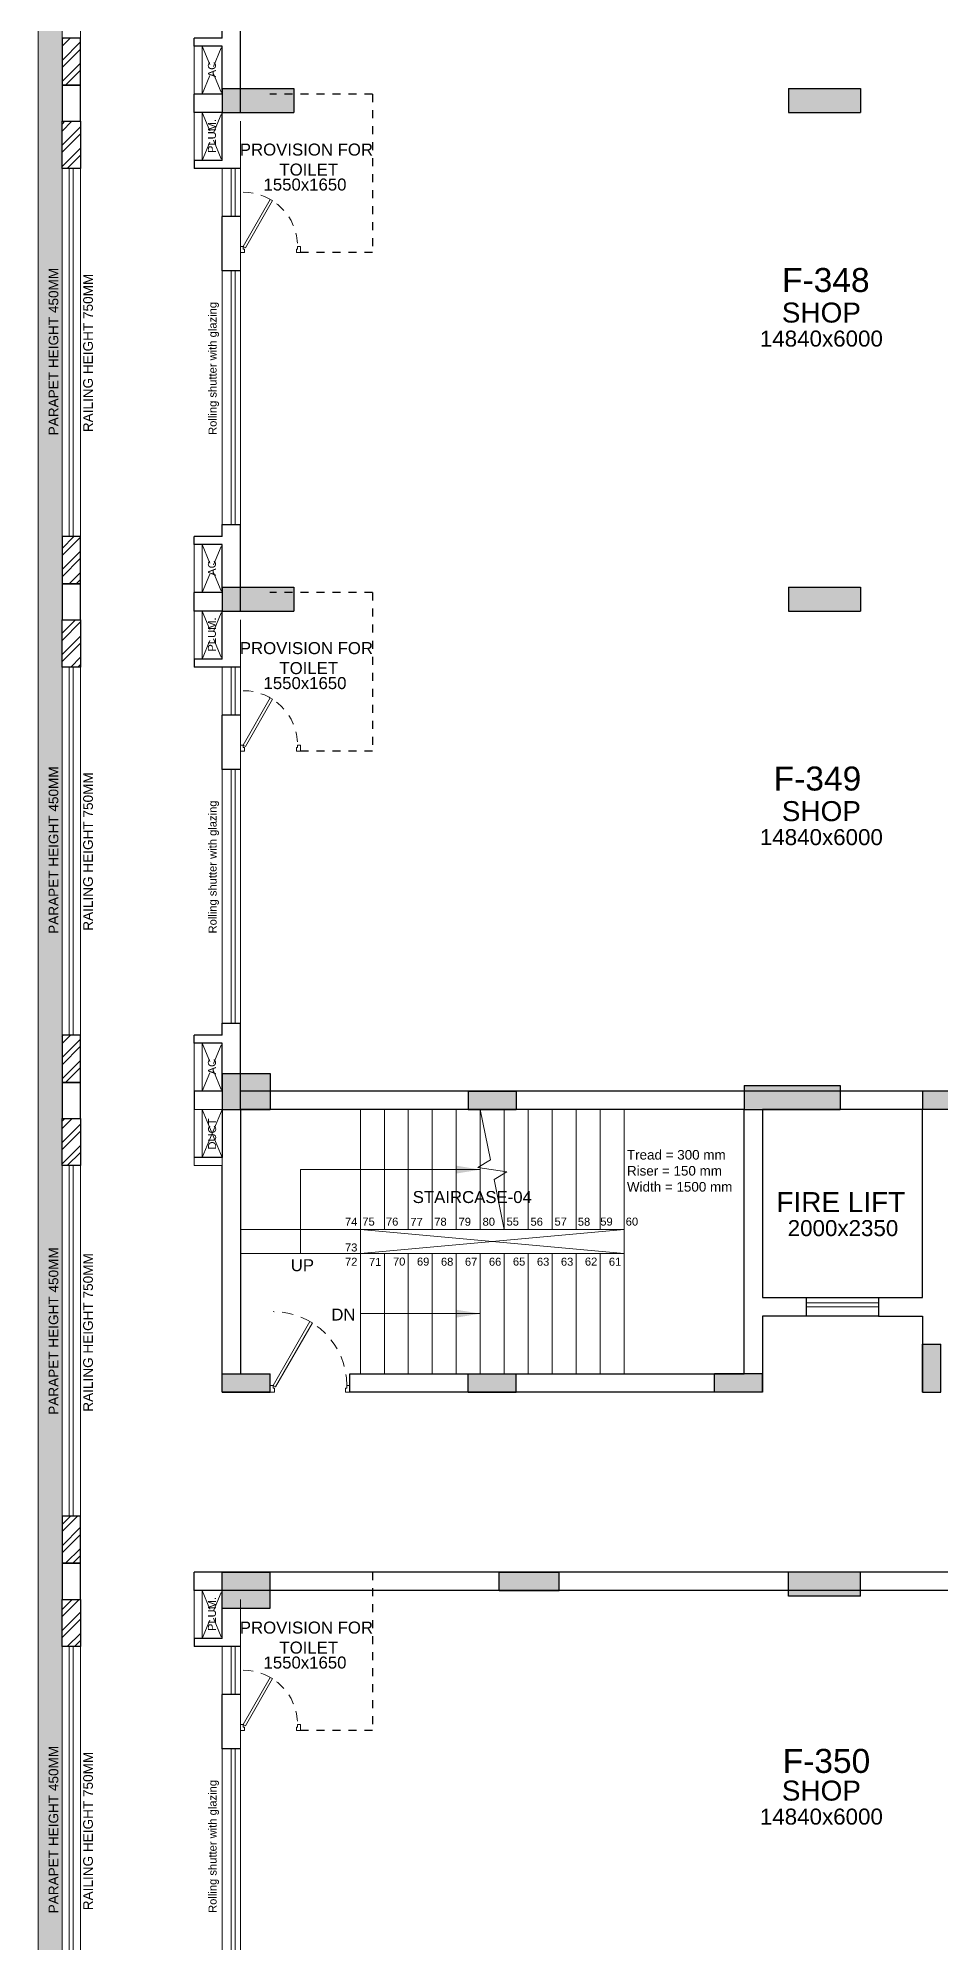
# Model space of a CAD drawing. Header units: metres. Extents: x 9819 to 10514, y 4405 to 4599.
# Drawn here: x 10469.38 to 10480.67, y 4453.6 to 4477.4 of the extents above; entities that cross this region are included whole.
import ezdxf
from ezdxf.enums import TextEntityAlignment as Align

# ---------------------------------------------------------------- set-up
doc = ezdxf.new("R2010")
doc.units = ezdxf.units.M
doc.header["$MEASUREMENT"] = 0
doc.linetypes.add('DASHED2', pattern=[0.375, 0.25, -0.125])
doc.linetypes.add('HIDDEN', pattern=[0.375, 0.25, -0.125])
doc.layers.add('A_COL. NO', color=4, linetype='Continuous')
doc.layers.add('STRU. COL.', color=1, linetype='Continuous')
for name, color, linetype, lineweight in [('A_CONC', 1, 'Continuous', 30), ('A_DOOR-WIN', 23, 'Continuous', 9), ('A_DOTTED', 8, 'HIDDEN', 0), ('A_GLAZE', 140, 'Continuous', 5), ('A_LEDGE', 252, 'Continuous', 15), ('A_SHOP NO.', 113, 'Continuous', 5), ('A_SILL 0.09', 9, 'Continuous', 9), ('A_SILL 0.25', 25, 'Continuous', 15), ('A_STAIRS', 21, 'Continuous', 9), ('A_TEXT', 7, 'Continuous', 5), ('A_WALL', 7, 'Continuous', 30), ('A_Wall Hatch', 8, 'Continuous', 5), ('Doorline', 251, 'DASHED2', 13)]:
    doc.layers.add(name, color=color, linetype=linetype, lineweight=lineweight)
doc.layers.get('A_COL. NO').off()
doc.styles.add('A', font='ARIALN.TTF')
doc.styles.get("Standard").update_dxf_attribs({"font": 'arial.ttf'})
doc.dimstyles.new('DIM IN MM', dxfattribs={"dimtxt": 0.18, "dimasz": 0.075, "dimexe": 0.05, "dimexo": 0.05, "dimgap": 0.05, "dimtad": 0, "dimdec": 0, "dimlfac": 1000, "dimzin": 3, "dimdsep": 46, "dimtxsty": 'A', "dimblk1": 'ARCHTICK', "dimblk2": 'ARCHTICK', "dimsah": 1, "dimcen": 0, "dimclrd": 256, "dimclre": 256, "dimclrt": 256, "dimadec": 0, "dimazin": 0, "dimtfac": 1, "dimtdec": 0, "dimtofl": 0, "dimtmove": 1, "dimatfit": 3, "dimfxl": 1, "dimtolj": 1, "dimtzin": 0, "dimlwd": -1, "dimlwe": -1, "dimarcsym": 0})

# ---------------------------------------------------------------- blocks, each defined once
blk = doc.blocks.new('D 750')
at = {"layer": 'A_DOOR-WIN'}
for points in [[(-0.372, 0.665), (-0.035, 0.075), (-0.063, 0.059), (-0.4, 0.649)], [(-0.75, 0.075), (-0.75, 0), (-0.7, 0), (-0.7, 0.043), (-0.715, 0.043), (-0.715, 0.075)], [(0, 0.075), (0, 0), (-0.05, 0), (-0.05, 0.043), (-0.035, 0.043), (-0.035, 0.075)]]:
    blk.add_lwpolyline(points, close=True, dxfattribs=at)
at = {"layer": 'Doorline', "ltscale": 0.5}
blk.add_arc((-0.035, 0.075), 0.68, 90, 180, dxfattribs=at)
blk = doc.blocks.new('Typical shops 3rd')
at = {"layer": 'A_DOOR-WIN'}
for p, q in [((0.465, -5.38), (0.465, -2.21)), ((0.515, -5.38), (0.515, -2.21))]:
    blk.add_line(p, q, dxfattribs=at)
at = {"layer": 'A_DOTTED'}
for p, q in [((0.1, -0.83), (0.35, -0.23)), ((0.1, -0.23), (0.35, -0.83)), ((0.1, -6.23), (0.35, -5.63)), ((0.1, -5.63), (0.35, -6.23))]:
    blk.add_line(p, q, dxfattribs=at)
at = {"layer": 'A_GLAZE'}
for p, q in [((0.465, -1.53), (0.465, -0.93)), ((0.515, -1.53), (0.515, -0.93))]:
    blk.add_line(p, q, dxfattribs=at)
at = {"layer": 'A_LEDGE'}
for p, q in [((0, -0.83), (0, -0.23)), ((0.1, -0.83), (0.1, -0.23)), ((0, -5.63), (0, -6.23)), ((0.1, -5.63), (0.1, -6.23))]:
    blk.add_line(p, q, dxfattribs=at)
at = {"layer": 'A_SILL 0.09'}
for p, q in [((0.58, -0.34), (0.58, -5.38)), ((0.35, -1.53), (0.35, -0.93)), ((0.35, -5.38), (0.35, -2.21))]:
    blk.add_line(p, q, dxfattribs=at)
at = {"layer": 'A_WALL'}
for p, q in [((0, -0.23), (0, 0)), ((0.35, -0.23), (0, -0.23)), ((0.35, -0.83), (0.35, -0.23)), ((0.35, -0.83), (0, -0.83)), ((0, -0.83), (0, -0.93)), ((0.58, -0.93), (0, -0.93)), ((0.35, -2.21), (0.35, -1.53)), ((0.58, -1.53), (0.35, -1.53)), ((0.58, -2.21), (0.35, -2.21)), ((0.35, -5.38), (0.58, -5.38)), ((0.35, -5.53), (0.35, -5.38)), ((0.58, -6.46), (0.58, -5.38)), ((0.35, -5.53), (0, -5.53)), ((0, -5.63), (0, -5.53)), ((0.35, -5.63), (0, -5.63)), ((0.35, -6.23), (0.35, -5.63)), ((0.35, -6.23), (0, -6.23))]:
    blk.add_line(p, q, dxfattribs=at)
at = {"layer": 'A_WALL', "color": 252, "linetype": 'DASHED2', "ltscale": 0.3, "true_color": 0x939598}
blk.add_line((2.23, 0), (0.95, 0), dxfattribs=at)
blk.add_lwpolyline([(2.23, 0), (2.23, -1.98), (1.33, -1.98)], dxfattribs=at)
at = {"layer": 'A_DOOR-WIN', "xscale": -1}
blk.add_blockref('D 750', (0.58, -1.98), dxfattribs=at)
at = {"layer": 'A_TEXT'}
for s, p in [('PLUM.', (0.274, -0.523)), ('Rolling shutter with glazing', (0.282, -3.428)), ('AC', (0.274, -5.923))]:
    blk.add_text(s, height=0.1, rotation=90, dxfattribs=at).set_placement(p, align=Align.CENTER)
for s, height, p in [('1550x1650', 0.15, (1.388, -1.205)), ('SHOP', 0.25, (7.845, -2.855)), ('14840x6000', 0.2, (7.845, -3.155))]:
    blk.add_text(s, height=height, dxfattribs=at).set_placement(p, align=Align.CENTER)
at = {"layer": 'A_TEXT', "insert": (0.419, -0.618), "char_height": 0.15, "width": 1.97366, "attachment_point": 1}
blk.add_mtext('\\pxqc;PROVISION FOR\\P TOILET ', dxfattribs=at)
blk = doc.blocks.new('_ARCHTICK')
at = {"color": 0, "linetype": 'ByBlock', "const_width": 0.15}
blk.add_lwpolyline([(-0.5, -0.5), (0.5, 0.5)], dxfattribs=at)
blk = doc.blocks.new('D-900')
at = {"layer": 'A_DOOR-WIN'}
for points in [[(0.45, 0.794), (0.035, 0.075), (0.063, 0.059), (0.478, 0.778)], [(0, 0.075), (0, 0), (0.05, 0), (0.05, 0.043), (0.035, 0.043), (0.035, 0.075)], [(0.9, 0.075), (0.9, 0), (0.85, 0), (0.85, 0.043), (0.865, 0.043), (0.865, 0.075)]]:
    blk.add_lwpolyline(points, close=True, dxfattribs=at)
at = {"layer": 'Doorline', "ltscale": 0.5}
blk.add_arc((0.035, 0.075), 0.83, 0, 90, dxfattribs=at)
blk = doc.blocks.new('A$C682559e5')
at = {"lineweight": 30, "true_color": 0x636466}
h = blk.add_hatch(dxfattribs=at)
h.set_pattern_fill('ANSI32', color=251, scale=0.5)
h.set_pattern_definition([(45, (-9910.29707, -4328.92705), (-0.1325825215, 0.1325825215), []), (45, (-9910.20869, -4328.92705), (-0.1325825215, 0.1325825215), [])])
h.paths.add_polyline_path([(-1.89, 78.31), (-1.89, 78.08), (-0.23, 78.08), (-0.23, 76.42), (0, 76.42), (0, 78.31)])
h.paths.add_polyline_path([(0, 75.38), (0, 75.97), (-0.23, 75.97), (-0.23, 75.38)])
h.paths.add_polyline_path([(0, 64.55), (0, 63.96), (-0.23, 63.96), (-0.23, 64.55)])
h.paths.add_polyline_path([(0, 62.92), (0, 63.51), (-0.23, 63.51), (-0.23, 62.92)])
h.paths.add_polyline_path([(0, 58.32), (0, 57.73), (-0.23, 57.73), (-0.23, 58.32)])
h.paths.add_polyline_path([(0, 56.69), (0, 57.28), (-0.23, 57.28), (-0.23, 56.69)])
h.paths.add_polyline_path([(0, 52.09), (0, 51.5), (-0.23, 51.5), (-0.23, 52.09)])
h.paths.add_polyline_path([(0, 50.46), (0, 51.05), (-0.23, 51.05), (-0.23, 50.46)])
h.paths.add_polyline_path([(0, 45.86), (0, 45.27), (-0.23, 45.27), (-0.23, 45.86)])
h.paths.add_polyline_path([(0, 44.23), (0, 44.82), (-0.23, 44.82), (-0.23, 44.23)])
h.paths.add_polyline_path([(0, 39.63), (0, 39.04), (-0.23, 39.04), (-0.23, 39.63)])
h.paths.add_polyline_path([(0, 38), (0, 38.59), (-0.23, 38.59), (-0.23, 38)])
h.paths.add_polyline_path([(0, 33.62), (0, 33.03), (-0.23, 33.03), (-0.23, 33.62)])
h.paths.add_polyline_path([(0, 31.99), (0, 32.58), (-0.23, 32.58), (-0.23, 31.99)])
h.paths.add_polyline_path([(0, 25.76), (0, 26.35), (-0.23, 26.35), (-0.23, 25.76)])
h.paths.add_polyline_path([(0, 27.39), (0, 26.8), (-0.23, 26.8), (-0.23, 27.39)])
h.paths.add_polyline_path([(0, 21.16), (0, 20.57), (-0.23, 20.57), (-0.23, 21.16)])
h.paths.add_polyline_path([(0, 19.53), (0, 20.12), (-0.23, 20.12), (-0.23, 19.53)])
h.paths.add_polyline_path([(0, 13.3), (0, 13.89), (-0.23, 13.89), (-0.23, 13.3)])
h.paths.add_polyline_path([(0, 14.93), (0, 14.34), (-0.23, 14.34), (-0.23, 14.93)])
h.paths.add_polyline_path([(0, 7.09), (0, 8.27), (-0.23, 8.27), (-0.23, 7.09)])
h.paths.add_polyline_path([(-1.89, 0), (-1.89, 0.23), (-0.23, 0.23), (-0.23, 1.89), (0, 1.89), (0, 0)])
h.paths.add_polyline_path([(-2.93, 0), (-2.34, 0), (-2.34, 0.23), (-2.93, 0.23)])
h.paths.add_polyline_path([(-8.72, 0), (-9.31, 0), (-9.31, 0.23), (-8.72, 0.23)])
h.paths.add_polyline_path([(-10.35, 0), (-9.76, 0), (-9.76, 0.23), (-10.35, 0.23)])
h.paths.add_polyline_path([(-25.19, 0), (-24.6, 0), (-24.6, 0.23), (-25.19, 0.23)])
h.paths.add_polyline_path([(-23.56, 0), (-24.15, 0), (-24.15, 0.23), (-23.56, 0.23)])
h.paths.add_polyline_path([(-17.77, 0), (-17.18, 0), (-17.18, 0.23), (-17.77, 0.23)])
h.paths.add_polyline_path([(-16.14, 0), (-16.73, 0), (-16.73, 0.23), (-16.14, 0.23)])
h.paths.add_polyline_path([(-32.02, 0), (-32.02, 0.23), (-33.68, 0.23), (-33.68, 1.89), (-33.91, 1.89), (-33.91, 0)])
h.paths.add_polyline_path([(-31.57, 0), (-30.98, 0), (-30.98, 0.23), (-31.57, 0.23)])
h.paths.add_polyline_path([(-33.91, 7.09), (-33.91, 8.27), (-33.68, 8.27), (-33.68, 7.09)])
h.paths.add_polyline_path([(-33.91, 13.3), (-33.91, 13.89), (-33.68, 13.89), (-33.68, 13.3)])
h.paths.add_polyline_path([(-33.91, 14.93), (-33.91, 14.34), (-33.68, 14.34), (-33.68, 14.93)])
h.paths.add_polyline_path([(-33.91, 19.53), (-33.91, 20.12), (-33.68, 20.12), (-33.68, 19.53)])
h.paths.add_polyline_path([(-33.91, 21.16), (-33.91, 20.57), (-33.68, 20.57), (-33.68, 21.16)])
h.paths.add_polyline_path([(-33.91, 25.76), (-33.91, 26.35), (-33.68, 26.35), (-33.68, 25.76)])
h.paths.add_polyline_path([(-33.91, 27.39), (-33.91, 26.8), (-33.68, 26.8), (-33.68, 27.39)])
h.paths.add_polyline_path([(-33.91, 31.99), (-33.91, 32.58), (-33.68, 32.58), (-33.68, 31.99)])
h.paths.add_polyline_path([(-33.91, 33.62), (-33.91, 33.03), (-33.68, 33.03), (-33.68, 33.62)])
h.paths.add_polyline_path([(-33.91, 38), (-33.91, 38.59), (-33.68, 38.59), (-33.68, 38)])
h.paths.add_polyline_path([(-33.91, 39.63), (-33.91, 39.04), (-33.68, 39.04), (-33.68, 39.63)])
h.paths.add_polyline_path([(-33.91, 44.23), (-33.91, 44.82), (-33.68, 44.82), (-33.68, 44.23)])
h.paths.add_polyline_path([(-33.91, 45.86), (-33.91, 45.27), (-33.68, 45.27), (-33.68, 45.86)])
h.paths.add_polyline_path([(-33.91, 50.46), (-33.91, 51.05), (-33.68, 51.05), (-33.68, 50.46)])
h.paths.add_polyline_path([(-33.91, 52.09), (-33.91, 51.5), (-33.68, 51.5), (-33.68, 52.09)])
h.paths.add_polyline_path([(-33.91, 56.69), (-33.91, 57.28), (-33.68, 57.28), (-33.68, 56.69)])
h.paths.add_polyline_path([(-33.91, 58.32), (-33.91, 57.73), (-33.68, 57.73), (-33.68, 58.32)])
h.paths.add_polyline_path([(-33.91, 62.92), (-33.91, 63.51), (-33.68, 63.51), (-33.68, 62.92)])
h.paths.add_polyline_path([(-33.91, 64.55), (-33.91, 63.96), (-33.68, 63.96), (-33.68, 64.55)])
h.paths.add_polyline_path([(-33.91, 75.38), (-33.91, 75.97), (-33.68, 75.97), (-33.68, 75.38)])
h.paths.add_polyline_path([(-32.02, 78.31), (-32.02, 78.08), (-33.68, 78.08), (-33.68, 76.42), (-33.91, 76.42), (-33.91, 78.31)])
at = {"layer": 'A_CONC'}
for points in [[(0, 39.04), (-0.23, 39.04), (-0.23, 38.59), (0, 38.59)], [(0, 33.03), (-0.23, 33.03), (-0.23, 32.58), (0, 32.58)], [(0, 26.8), (-0.23, 26.8), (-0.23, 26.35), (0, 26.35)], [(0, 20.57), (-0.23, 20.57), (-0.23, 20.12), (0, 20.12)]]:
    blk.add_lwpolyline(points, close=True, dxfattribs=at)
at = {"layer": 'A_WALL'}
for points in [[(0, 39.63), (0, 39.04), (-0.23, 39.04), (-0.23, 39.63)], [(0, 38), (0, 38.59), (-0.23, 38.59), (-0.23, 38)], [(0, 33.62), (0, 33.03), (-0.23, 33.03), (-0.23, 33.62)], [(0, 31.99), (0, 32.58), (-0.23, 32.58), (-0.23, 31.99)], [(0, 27.39), (0, 26.8), (-0.23, 26.8), (-0.23, 27.39)], [(0, 25.76), (0, 26.35), (-0.23, 26.35), (-0.23, 25.76)], [(0, 21.16), (0, 20.57), (-0.23, 20.57), (-0.23, 21.16)], [(0, 19.53), (0, 20.12), (-0.23, 20.12), (-0.23, 19.53)]]:
    blk.add_lwpolyline(points, close=True, dxfattribs=at)
blk = doc.blocks.new('A$C067e6641')
at = {"transparency": 33554493}
h = blk.add_hatch(color=256, dxfattribs=at)
h.dxf.hatch_style = 1
h.paths.add_polyline_path([(0.3, 0.3), (-34.21, 0.3), (-34.21, -78.61), (0.3, -78.61)])
h.paths.add_polyline_path([(0, 0), (-33.91, 0), (-33.91, -78.31), (0, -78.31)], flags=16)
blk.add_lwpolyline([(0.3, 0.3), (-34.21, 0.3), (-34.21, -78.61), (0.3, -78.61)], close=True)
at = {"layer": 'A_GLAZE', "elevation": 0}
blk.add_lwpolyline([(-33.77, -21.16), (-33.82, -21.16), (-33.82, -25.76), (-33.77, -25.76)], close=True, dxfattribs=at)
at = {"layer": 'A_GLAZE'}
for points in [[(-33.77, -27.39), (-33.82, -27.39), (-33.82, -31.99), (-33.77, -31.99)], [(-33.77, -33.62), (-33.82, -33.62), (-33.82, -38), (-33.77, -38)], [(-33.77, -39.63), (-33.82, -39.63), (-33.82, -44.23), (-33.77, -44.23)]]:
    blk.add_lwpolyline(points, close=True, dxfattribs=at)
at = {"layer": 'A_TEXT', "color": 32, "true_color": 0xcd6928}
blk.add_lwpolyline([(0, 0), (-33.91, 0), (-33.91, -78.31), (0, -78.31)], close=True, dxfattribs=at)
blk.add_lwpolyline([(-2.34, -78.08), (-0.23, -78.08), (-0.23, -0.23), (-33.68, -0.23), (-33.68, -78.08), (-31.57, -78.08)], dxfattribs=at)
at = {"rotation": 180}
blk.add_blockref('A$C682559e5', (-33.91, 0), dxfattribs=at)
at = {"layer": 'A_TEXT', "color": 32, "true_color": 0xcd6928, "char_height": 0.1215, "attachment_point": 1, "rotation": 90}
for insert in [(-34.078, -24.494), (-34.078, -30.724, 0), (-34.078, -36.734, 0), (-34.078, -42.964, 0)]:
    blk.add_mtext_dynamic_manual_height_columns('PARAPET HEIGHT 450MM', width=3.42392, gutter_width=0.931, heights=[0], dxfattribs=dict(at, insert=insert))
at = {"layer": 'A_TEXT', "color": 4, "char_height": 0.1215, "attachment_point": 1, "rotation": 90}
for insert in [(-33.646, -24.455), (-33.646, -30.685, 0), (-33.646, -36.695, 0), (-33.646, -42.925, 0)]:
    blk.add_mtext_dynamic_manual_height_columns('RAILING HEIGHT 750MM', width=3.42392, gutter_width=0.931, heights=[0], dxfattribs=dict(at, insert=insert))
blk = doc.blocks.new('col')
at = {"linetype": 'Continuous'}
blk.add_hatch(color=256, dxfattribs=at).paths.add_polyline_path([(0, 0), (1, 0), (1, 1), (0, 1), (0, 0)])
at = {"linetype": 'Continuous', "lineweight": 25}
for p, q in [((0, 1), (1, 1)), ((0, 1), (0, 0)), ((1, 1), (1, 0)), ((0, 0), (1, 0))]:
    blk.add_line(p, q, dxfattribs=at)
blk = doc.blocks.new('WING-F REVISED COLU.')
at = {"layer": 'STRU. COL.', "zscale": 0.23}
for p, xscale, yscale in [((5532.543, -8854.626), 0.9, 0.3), ((5539.628, -8854.626), 0.9, 0.3), ((5532.543, -8860.856), 0.9, 0.3), ((5539.628, -8860.856), 0.9, 0.3), ((5532.543, -8867.086), 0.6, 0.45), ((5535.623, -8867.086), 0.6, 0.23), ((5539.073, -8867.086), 1.2, 0.3)]:
    blk.add_blockref('col', p, dxfattribs=dict(at, xscale=xscale, yscale=yscale))
at = {"layer": 'STRU. COL.'}
for p, xscale, yscale, zscale, rotation in [((5541.303, -8866.856), 0.2300000000000001, 0.7500000000000002, 0.2300000000000001, 270), ((5541.533, -8870.616), 0.6000000000000001, 0.2300000000000001, 0.23, 90), ((5532.543, -8870.386), -0.6, 0.23, 0.23, 180), ((5535.623, -8870.386), -0.6, 0.23, 0.23, 180), ((5539.303, -8870.386), 0.6, 0.23, 0.23, 180), ((5532.543, -8872.866), -0.6, 0.45, 0.23, 180), ((5536.01, -8872.866), -0.75, 0.23, 0.23, 180), ((5540.528, -8872.866), 0.9, 0.3, 0.23, 180)]:
    blk.add_blockref('col', p, dxfattribs=dict(at, xscale=xscale, yscale=yscale, zscale=zscale, rotation=rotation))

msp = doc.modelspace()

# ---------------------------------------------------------------- linework, layer by layer
at = {"layer": 'A_DOOR-WIN'}
for p, q in [((10478.9874, 4461.5978), (10479.8874, 4461.5978)), ((10478.9874, 4461.5478), (10479.8874, 4461.5478))]:
    msp.add_line(p, q, dxfattribs=at)
at = {"layer": 'A_SILL 0.25'}
for points in [[(10469.6774, 4418.6228), (10469.6774, 4496.9328), (10503.5874, 4496.9328), (10503.5874, 4418.6228), (10501.5874, 4418.6228)], [(10471.6774, 4418.8528), (10469.9074, 4418.8528), (10469.9074, 4496.7028), (10503.3574, 4496.7028), (10503.3574, 4418.8528), (10501.5874, 4418.8528)]]:
    msp.add_lwpolyline(points, dxfattribs=at)
at = {"layer": 'A_STAIRS'}
for p, q in [((10473.7074, 4462.5128), (10473.7074, 4464.0128)), ((10474.0074, 4462.5128), (10474.0074, 4464.0128)), ((10474.3074, 4462.5128), (10474.3074, 4464.0128)), ((10474.6074, 4462.5128), (10474.6074, 4464.0128)), ((10475.5074, 4462.5128), (10475.5074, 4464.0128)), ((10475.8074, 4462.5128), (10475.8074, 4464.0128)), ((10476.1074, 4462.5128), (10476.1074, 4464.0128)), ((10476.4074, 4462.5128), (10476.4074, 4464.0128)), ((10473.4074, 4462.5128), (10473.4074, 4462.2128)), ((10473.7074, 4462.2128), (10473.7074, 4460.7128)), ((10474.0074, 4462.2128), (10474.0074, 4460.7128)), ((10474.3074, 4462.2128), (10474.3074, 4460.7128)), ((10474.6074, 4462.2128), (10474.6074, 4460.7128)), ((10474.9074, 4462.2128), (10474.9074, 4460.7128)), ((10475.2074, 4462.2128), (10475.2074, 4460.7128)), ((10475.5074, 4462.2128), (10475.5074, 4460.7128)), ((10475.8074, 4462.2128), (10475.8074, 4460.7128)), ((10476.1074, 4462.2128), (10476.1074, 4460.7128)), ((10476.4074, 4462.2128), (10476.4074, 4460.7128))]:
    msp.add_line(p, q, dxfattribs=at)
for points in [[(10476.7074, 4464.0128), (10476.7074, 4462.5128), (10473.4074, 4462.2128), (10471.9074, 4462.2128)], [(10473.4074, 4464.0128), (10473.4074, 4462.5128), (10476.7074, 4462.5128), (10476.7074, 4462.2128), (10473.4074, 4462.2128), (10473.4074, 4460.7128)], [(10476.7074, 4460.7128), (10476.7074, 4462.2128), (10473.4074, 4462.5128), (10471.9074, 4462.5128)]]:
    msp.add_lwpolyline(points, dxfattribs=at)
at = {"layer": 'A_STAIRS', "linetype": 'Continuous'}
msp.add_lwpolyline([(10475.2074, 4464.0128), (10475.2074, 4462.5128), (10475.0819, 4463.1402), (10475.238, 4463.2352), (10474.8767, 4463.2904), (10475.0329, 4463.3854), (10474.9074, 4464.0128), (10474.9074, 4462.5128)], dxfattribs=at)
at = {"layer": 'A_WALL'}
for p, q in [((10471.3274, 4464.2428), (10471.3274, 4464.0128)), ((10501.3574, 4464.2428), (10471.9074, 4464.2428)), ((10501.9374, 4458.2328), (10471.3274, 4458.2328)), ((10501.9374, 4458.0028), (10471.3274, 4458.0028))]:
    msp.add_line(p, q, dxfattribs=at)
for points in [[(10471.6774, 4464.0128), (10471.6774, 4463.4128), (10471.3274, 4463.4128)], [(10478.9874, 4461.4328), (10478.4374, 4461.4328), (10478.4374, 4460.4828), (10473.2774, 4460.4828), (10473.2774, 4460.7128), (10478.2074, 4460.7128), (10478.2074, 4464.0128), (10471.9074, 4464.0128), (10471.9074, 4460.7128), (10472.2774, 4460.7128), (10472.2774, 4460.4828), (10471.6774, 4460.4828), (10471.6774, 4463.3128)], [(10479.8874, 4461.6628), (10480.4374, 4461.6628), (10480.4374, 4464.0128), (10478.4374, 4464.0128), (10478.4374, 4461.6628), (10478.9874, 4461.6628), (10479.8874, 4461.6628), (10479.8874, 4461.4328), (10478.9874, 4461.4328), (10478.9874, 4461.6628)], [(10479.8874, 4461.4328), (10480.4374, 4461.4328), (10480.4374, 4460.4828), (10480.6674, 4460.4828)]]:
    msp.add_lwpolyline(points, dxfattribs=at)
at = {"layer": 'A_Wall Hatch'}
msp.add_lwpolyline([(10471.3274, 4463.4128), (10471.3274, 4463.3128), (10471.6774, 4463.3128), (10471.6774, 4463.4128), (10471.4274, 4464.0128), (10471.4274, 4463.4128), (10471.6774, 4464.0128), (10471.3274, 4464.0128)], close=True, dxfattribs=at)

# ---------------------------------------------------------------- block references
at = {"layer": 'A_COL. NO'}
msp.add_blockref('WING-F REVISED COLU.', (4939.1346, 13331.0986), dxfattribs=at)
at = {"layer": 'A_DOOR-WIN', "xscale": 1.111111111099995, "yscale": 1.111111111099995, "zscale": 1.111111111099995}
msp.add_blockref('D-900', (10472.2774, 4460.4828), dxfattribs=at)
at = {"layer": 'A_SILL 0.25'}
msp.add_blockref('A$C067e6641', (10503.5874, 4496.9328), dxfattribs=at)
at = {"layer": 'A_Wall Hatch'}
for p in [(10471.3274, 4482.9328), (10471.3274, 4476.7028), (10471.3274, 4470.4728), (10471.3274, 4458.2328)]:
    msp.add_blockref('Typical shops 3rd', p, dxfattribs=at)

# ---------------------------------------------------------------- texts
at = {"layer": 'A_SHOP NO.'}
for s, p in [('F-348', (10479.2282, 4474.23)), ('F-349', (10479.1236, 4468)), ('F-350', (10479.2362, 4455.7237))]:
    msp.add_text(s, height=0.3, dxfattribs=at).set_placement(p, align=Align.CENTER)
at = {"layer": 'A_STAIRS'}
for s, p in [('74', (10473.3703, 4462.562)), ('75', (10473.5871, 4462.5632)), ('76', (10473.8826, 4462.5629)), ('77', (10474.1878, 4462.5598)), ('78', (10474.4864, 4462.5616)), ('79', (10474.791, 4462.5616)), ('80', (10475.091, 4462.5616)), ('55', (10475.391, 4462.5634)), ('56', (10475.6903, 4462.5616)), ('57', (10475.9904, 4462.5633)), ('58', (10476.282, 4462.5616)), ('59', (10476.5631, 4462.5633)), ('60', (10476.8813, 4462.5633)), ('73', (10473.3703, 4462.2397)), ('72', (10473.3703, 4462.0617)), ('71', (10473.6703, 4462.0599)), ('70', (10473.9703, 4462.0634)), ('69', (10474.2703, 4462.0634)), ('68', (10474.5703, 4462.0617)), ('67', (10474.8703, 4462.0617)), ('66', (10475.1703, 4462.0617)), ('65', (10475.4703, 4462.0634)), ('63', (10475.7703, 4462.0618)), ('63', (10476.0703, 4462.0618)), ('62', (10476.3703, 4462.0634)), ('61', (10476.6703, 4462.0616))]:
    msp.add_text(s, height=0.1, dxfattribs=at).set_placement(p, align=Align.RIGHT)
at = {"layer": 'A_TEXT'}
msp.add_text('DUCT', height=0.1, rotation=90, dxfattribs=at).set_placement((10471.6036, 4463.7072), align=Align.CENTER)
for s, height, p in [('STAIRCASE-04', 0.15, (10474.8076, 4462.8452)), ('FIRE LIFT', 0.25, (10479.4157, 4462.7319)), ('2000x2350', 0.2, (10479.4426, 4462.4319)), ('UP', 0.15, (10472.683, 4461.9937)), ('DN', 0.15, (10473.1954, 4461.3768))]:
    msp.add_text(s, height=height, dxfattribs=at).set_placement(p, align=Align.CENTER)
at = {"layer": 'A_TEXT', "insert": (10477.5719, 4463.5081), "char_height": 0.12, "width": 1.661733, "attachment_point": 2}
msp.add_mtext('\\pxql;Tread = 300 mm\\PRiser = 150 mm\\PWidth = 1500 mm', dxfattribs=at)

# ---------------------------------------------------------------- leaders
at = {"layer": 'A_STAIRS'}
for points, override in [([(10474.9074, 4463.2628), (10472.6574, 4463.2628), (10472.6574, 4462.2128)], {"dimasz": 0.3}), ([(10474.9074, 4461.4628), (10473.4074, 4461.4628)], {"dimasz": 0.3, "dimgap": 0.05, "dimtad": 0})]:
    msp.add_leader(points, dimstyle='DIM IN MM', override=override, dxfattribs=at)

doc.saveas('drawing.dxf')
